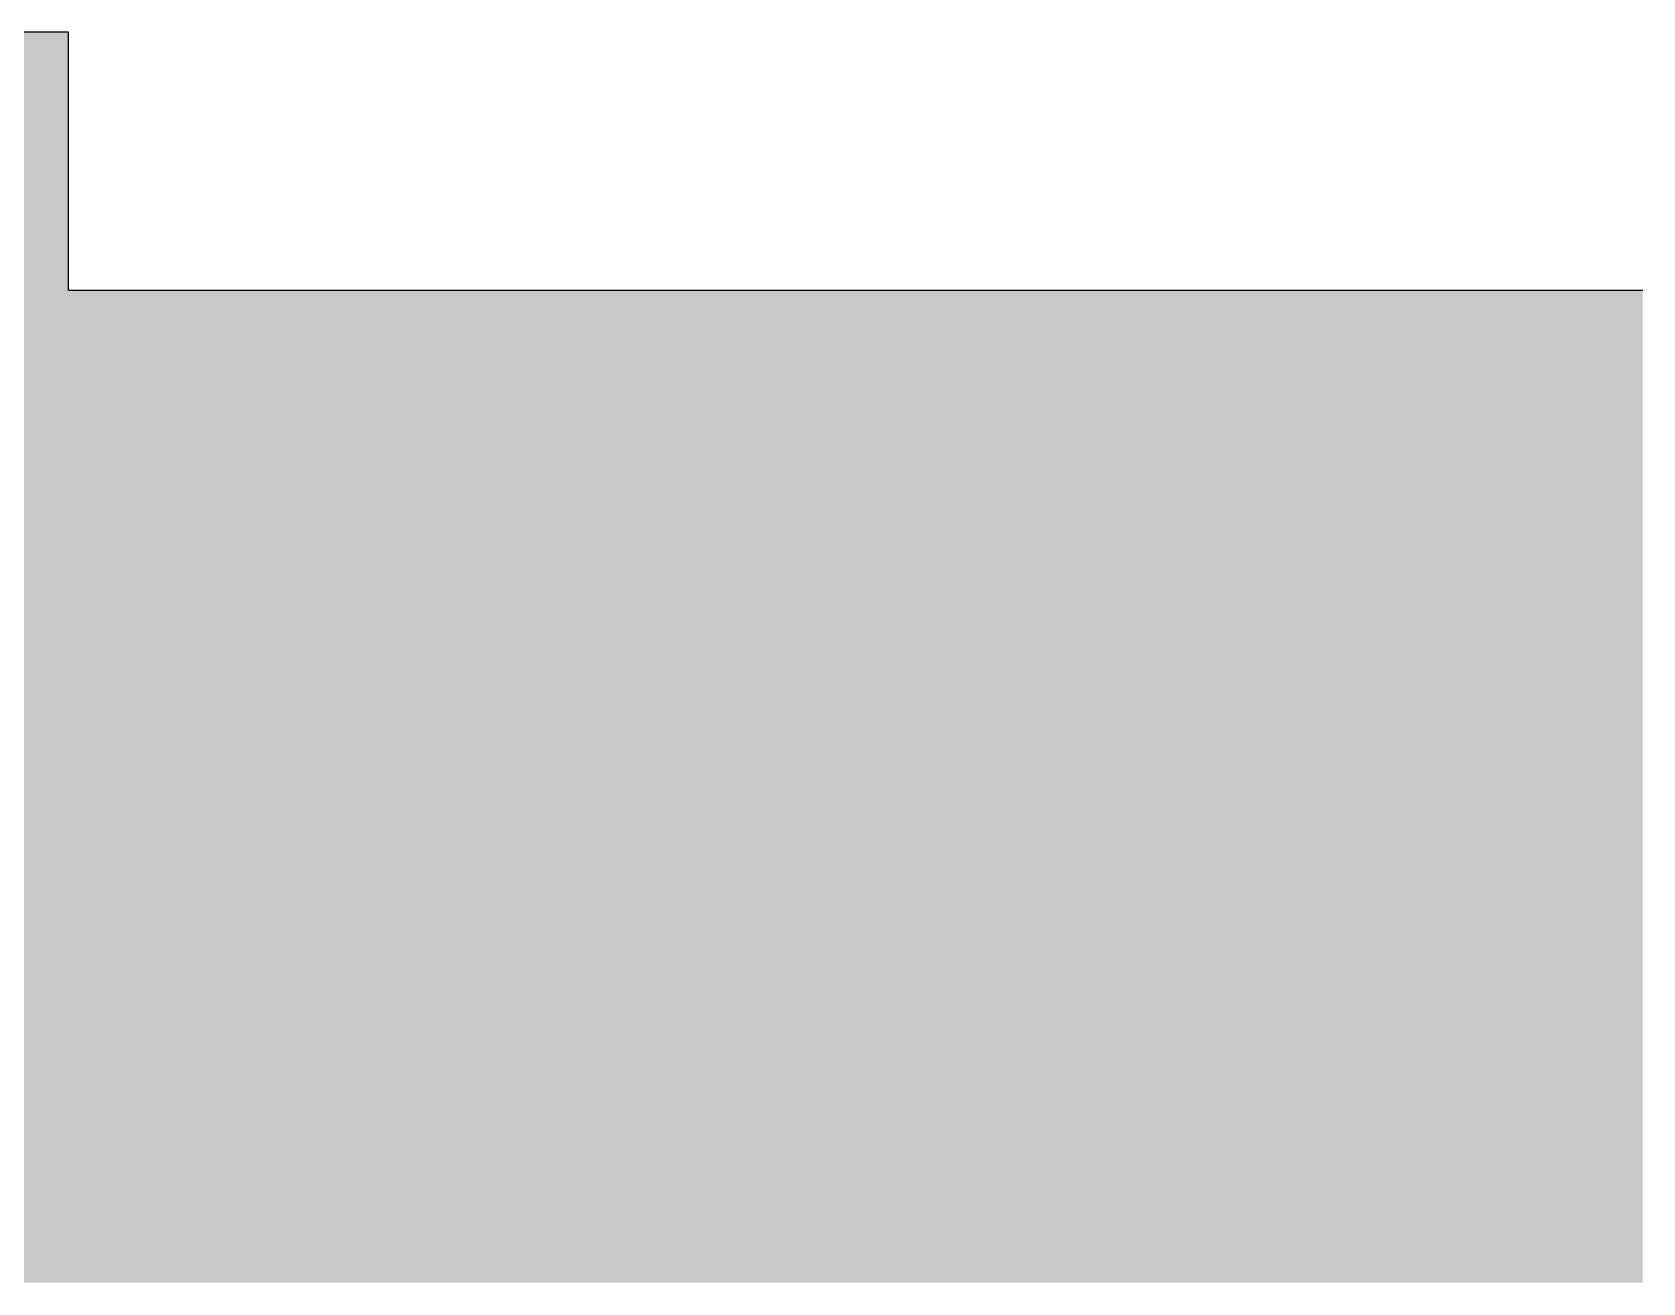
# Model space of a CAD drawing. Header units: millimetres. Extents: x 2519235 to 7246330, y 25937 to 201821.
# Drawn here: x 3045847 to 3046782, y 100214 to 100940 of the extents above; entities that cross this region are included whole.
import ezdxf

# ---------------------------------------------------------------- set-up
doc = ezdxf.new("R2010")
doc.units = ezdxf.units.MM
doc.set_wipeout_variables(frame=1)
for name, color, linetype in [('000 - 0_HIDE_OBJ_FRAMING_DEF_SUB_1', 7, 'Continuous'), ('000 - 0_SYM_DWG_GROUND_HATCH', 7, 'Continuous'), ('000 - CONCRETE_COL_HATCH_', 7, 'Continuous'), ('000 - CONCRETE_COL_WIPEOUT_', 7, 'Continuous')]:
    doc.layers.add(name, color=color, linetype=linetype)

# ---------------------------------------------------------------- blocks, each defined once
blk = doc.blocks.new('C-1-PP17-AR-2182-01-B_20260416-050018_PP17_ENT1_EX_ELE2')
at = {"layer": '000 - 0_HIDE_OBJ_FRAMING_DEF_SUB_1', "lineweight": 9}
h = blk.add_hatch(dxfattribs=at)
h.set_pattern_fill('FP_7', style=0, pattern_type=2)
h.set_pattern_definition([(45, (509893.5, 1e-09), (0, 224.506403), [158.75, -158.75]), (45, (509851.4, 42.1), (0, 224.506403), [158.75, -158.75]), (45, (509809.3, 84.19), (0, 224.506403), [158.75, -158.75]), (135, (509809.3, 112.26), (-224.506403, 1e-14), [158.75, -158.75]), (135, (509851.4, 154.35), (-224.506403, 1e-14), [158.75, -158.75]), (135, (509893.5, 196.44), (-224.506403, 1e-14), [158.75, -158.75])])
h.paths.add_polyline_path([(-5911.17, 100736.85), (2583.61, 100736.85), (2583.61, 100790), (1670, 100790), (1670, 100940), (1574.18, 100940), (1574.18, 100830.08), (-17552.16, 100830.08), (-17552.16, 100736.85), (-6068.48, 100736.85)])
at = {"layer": '000 - 0_HIDE_OBJ_FRAMING_DEF_SUB_1', "color": 7}
for p, q in [((1670, 100940), (1574.18, 100940)), ((1670, 100790), (1670, 100940)), ((2583.61, 100790), (1670, 100790))]:
    blk.add_line(p, q, dxfattribs=at)
blk = doc.blocks.new('*U1048')
at = {"layer": '000 - CONCRETE_COL_HATCH_'}
h = blk.add_hatch(dxfattribs=at)
h.set_pattern_fill('EARTH', scale=0.5, angle=45)
h.set_pattern_definition([(45, (886046.652, -851019.2624), (0, 4.4901280605), [3.175, -3.175]), (45, (886045.81, -851018.4205), (0, 4.4901280605), [3.175, -3.175]), (45, (886044.9682, -851017.5786), (0, 4.4901280605), [3.175, -3.175]), (135, (886044.9682, -851017.0174), (-4.4901280605, 0), [3.175, -3.175]), (135, (886045.81, -851016.1755), (-4.4901280605, 0), [3.175, -3.175]), (135, (886046.652, -851015.3336), (-4.4901280605, 0), [3.175, -3.175])])
h.paths.add_polyline_path([(0, 0), (0, -616.13), (20135.78, -616.13), (20135.78, -40.08), (19222.16, -40.08), (19222.16, 0)])
blk = doc.blocks.new('A$C19d817a3')
at = {"layer": '000 - 0_SYM_DWG_GROUND_HATCH', "color": 7}
blk.add_blockref('*U1048', (-18778.74, -959.92), dxfattribs=at)

msp = doc.modelspace()

# ---------------------------------------------------------------- block references
at = {"color": 7}
msp.add_blockref('C-1-PP17-AR-2182-01-B_20260416-050018_PP17_ENT1_EX_ELE2', (3044198.053, 0), dxfattribs=at)

# ---------------------------------------------------------------- next in the draw order: block references
msp.add_blockref('A$C19d817a3', (3045424.628, 101790), dxfattribs=at)

doc.saveas('drawing.dxf')
